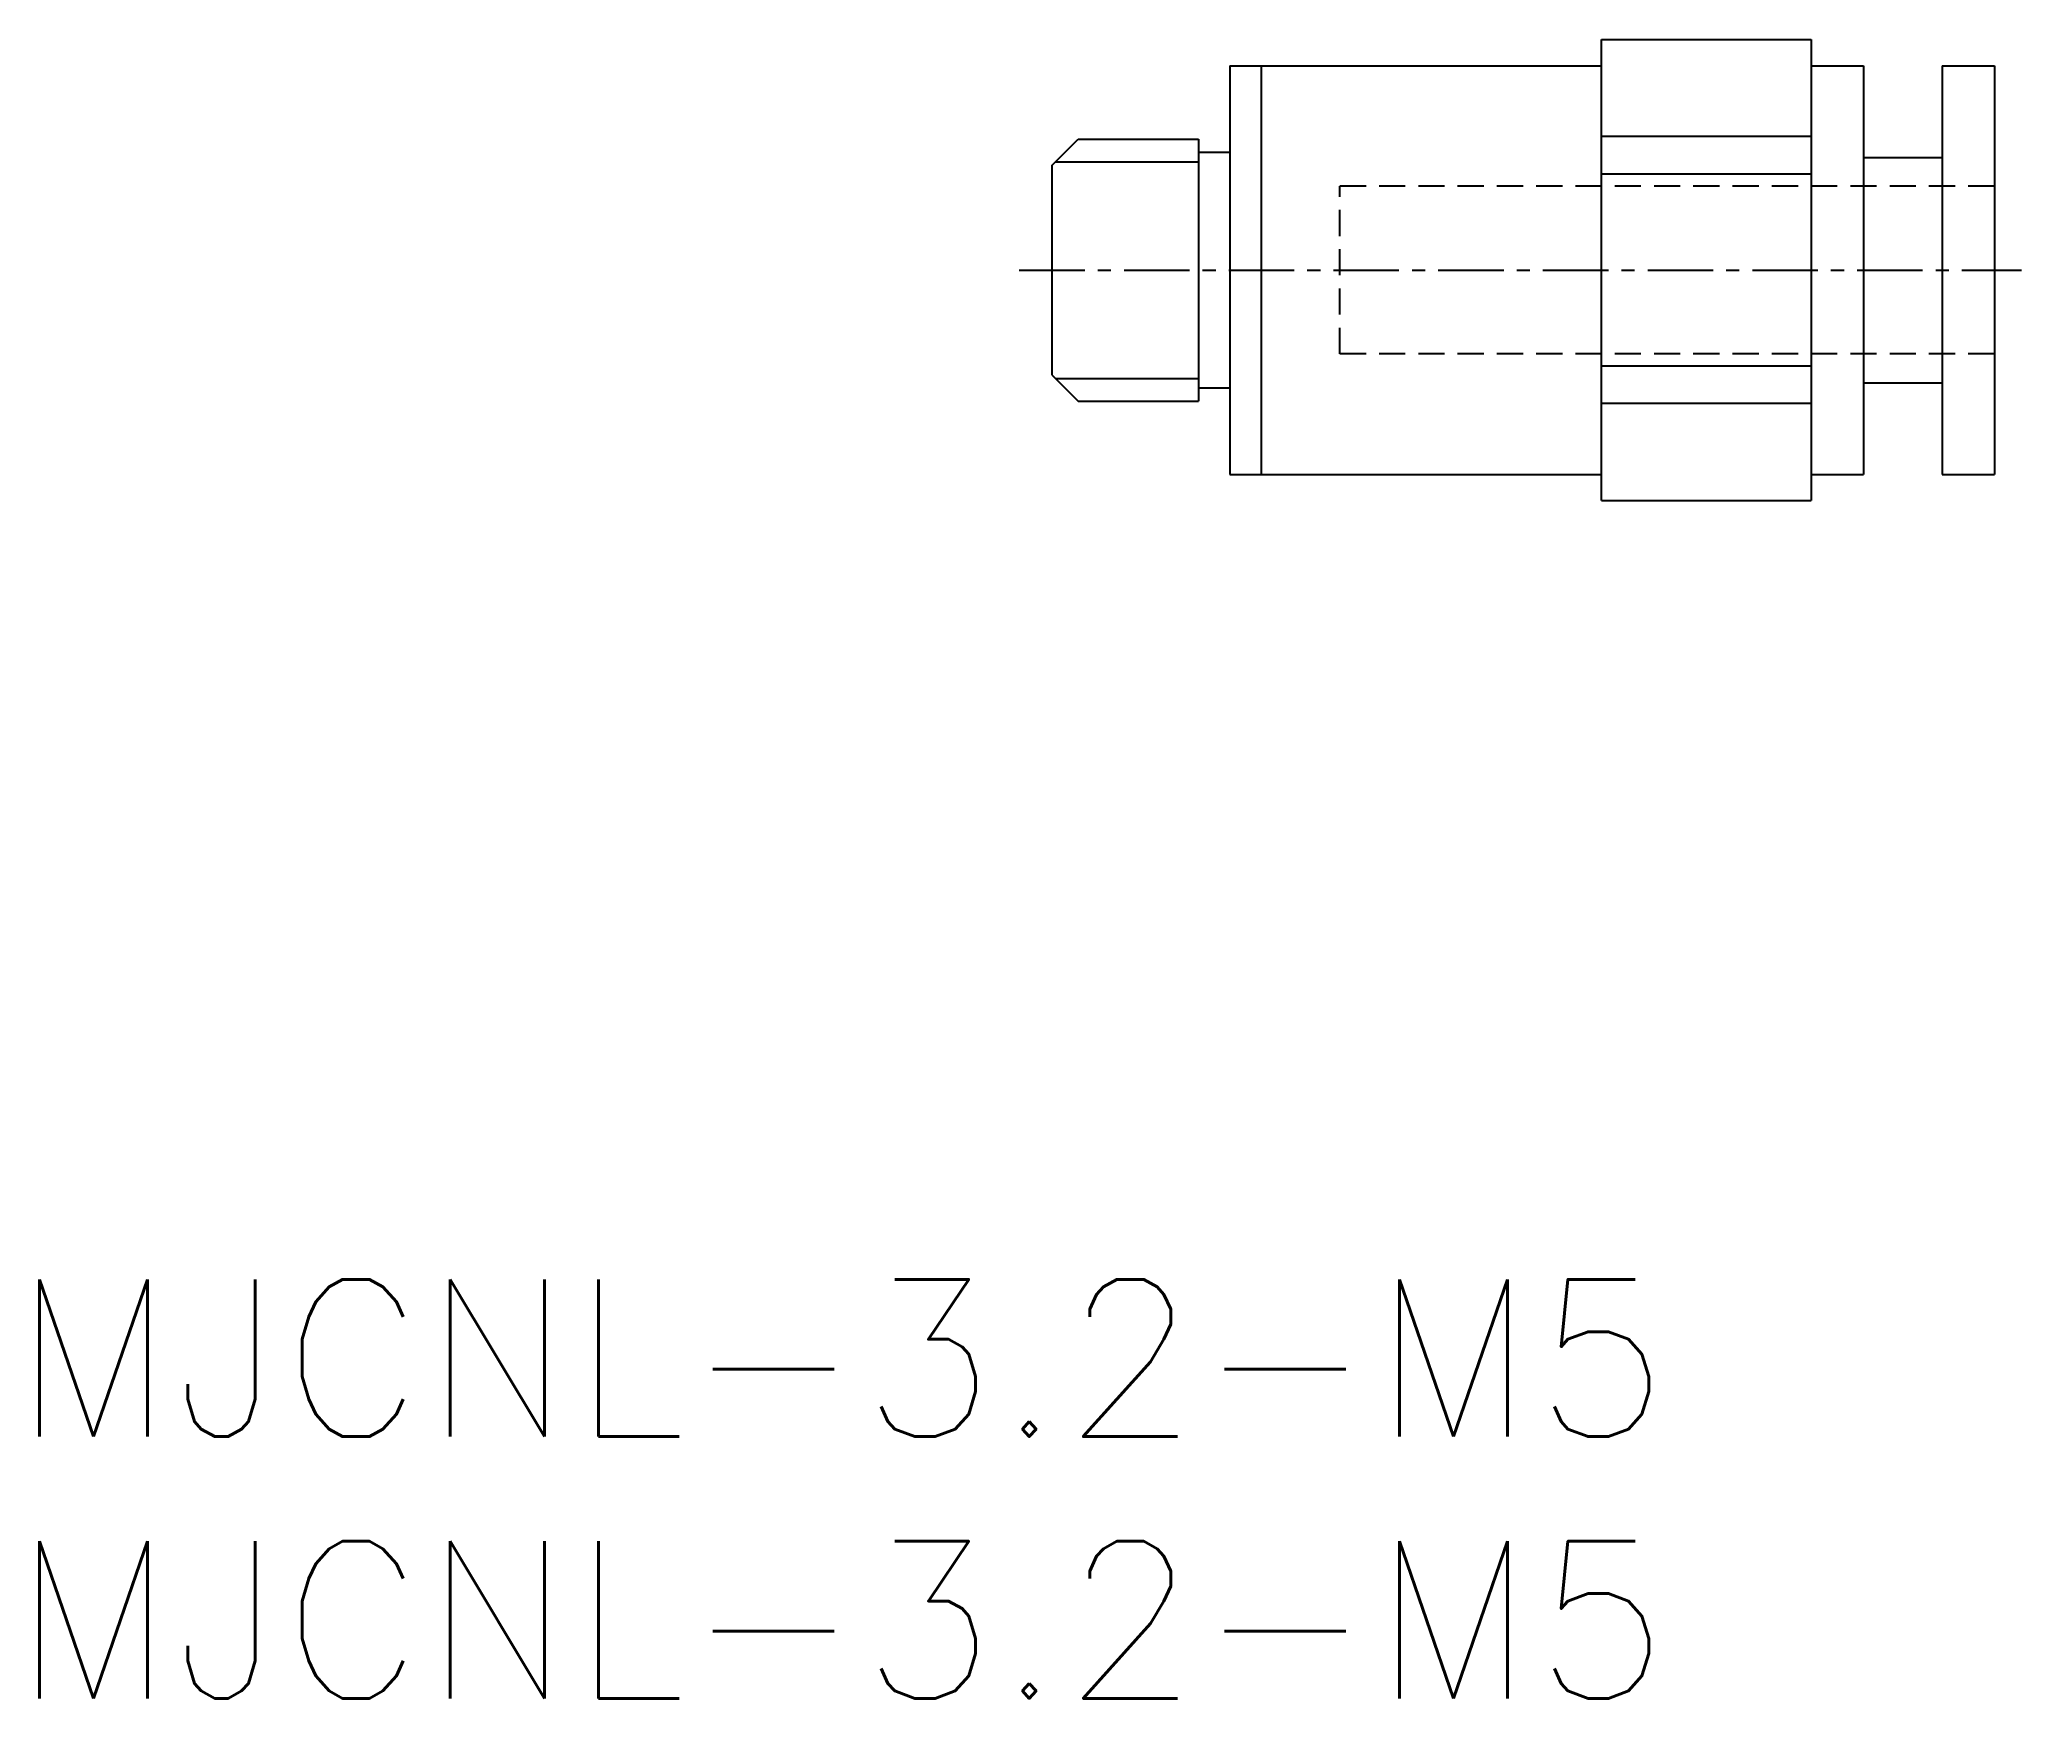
# Model space of a CAD drawing. Extents: x 0.5 to 38.4, y 0 to 31.7.
import ezdxf

# ---------------------------------------------------------------- set-up
doc = ezdxf.new("R2010")
doc.units = 0
doc.linetypes.add('CENTER', pattern=[2, 1.25, -0.25, 0.25, -0.25])
doc.linetypes.add('DASHED', pattern=[0.75, 0.5, -0.25])
doc.layers.get('0').update_dxf_attribs({"linetype": 'CONTINUOUS'})
doc.layers.add('CENTER', color=1, linetype='CENTER')
doc.styles.get("Standard").update_dxf_attribs({"font": 'txt.shx'})

# ---------------------------------------------------------------- blocks, each defined once
blk = doc.blocks.new('*U2')
at = {"color": 7, "linetype": 'CONTINUOUS'}
blk.add_text('MJCNL-3.2-M5', height=3, dxfattribs=at).set_placement((0, 0))
blk = doc.blocks.new('*U3')
at = {"color": 7, "linetype": 'CONTINUOUS'}
blk.add_text('MJCNL-3.2-M5', height=3, dxfattribs=at).set_placement((0, 5))

msp = doc.modelspace()

# ---------------------------------------------------------------- linework, layer by layer
at = {"color": 7, "linetype": 'CONTINUOUS'}
for p, q in [((30.344, 22.872), (30.344, 31.672)), ((30.344, 31.672), (34.344, 31.672)), ((34.344, 31.672), (34.344, 22.872)), ((23.244, 31.172), (23.244, 23.372)), ((23.244, 31.172), (23.844, 31.172)), ((23.844, 31.172), (30.344, 31.172)), ((23.844, 31.172), (23.844, 23.372)), ((34.344, 31.172), (35.344, 31.172)), ((35.344, 31.172), (35.344, 23.372)), ((36.844, 31.172), (36.844, 23.372)), ((36.844, 31.172), (37.844, 31.172)), ((37.844, 31.172), (37.844, 23.372)), ((19.844, 29.272), (20.344, 29.772)), ((20.344, 29.772), (22.644, 29.772)), ((22.644, 29.772), (22.644, 24.772)), ((22.644, 29.522), (23.244, 29.522)), ((34.344, 29.82), (30.344, 29.82)), ((19.844, 29.272), (19.844, 25.272)), ((35.344, 29.422), (36.844, 29.422)), ((34.344, 29.105), (30.344, 29.105)), ((34.344, 25.439), (30.344, 25.439)), ((19.844, 25.272), (20.344, 24.772)), ((22.644, 25.022), (23.244, 25.022)), ((35.344, 25.122), (36.844, 25.122)), ((20.344, 24.772), (22.644, 24.772)), ((34.344, 24.725), (30.344, 24.725)), ((23.244, 23.372), (23.844, 23.372)), ((23.844, 23.372), (30.344, 23.372)), ((34.344, 23.372), (35.344, 23.372)), ((36.844, 23.372), (37.844, 23.372)), ((30.344, 22.872), (34.344, 22.872))]:
    msp.add_line(p, q, dxfattribs=at)
at = {"color": 3, "linetype": 'CONTINUOUS'}
for p, q in [((19.911, 29.339), (22.644, 29.339)), ((19.911, 25.205), (22.644, 25.205))]:
    msp.add_line(p, q, dxfattribs=at)
at = {"color": 3, "linetype": 'DASHED'}
for p, q in [((37.844, 28.872), (25.344, 28.872)), ((25.344, 25.672), (25.344, 28.872)), ((37.844, 25.672), (25.344, 25.672))]:
    msp.add_line(p, q, dxfattribs=at)
at = {"layer": 'CENTER', "color": 1, "linetype": 'CENTER'}
msp.add_line((19.223, 27.272), (38.359, 27.272), dxfattribs=at)

# ---------------------------------------------------------------- block references
at = {"color": 7, "linetype": 'CONTINUOUS'}
for name in ['*U3', '*U2']:
    msp.add_blockref(name, (0, 0), dxfattribs=at)

doc.saveas('drawing.dxf')
